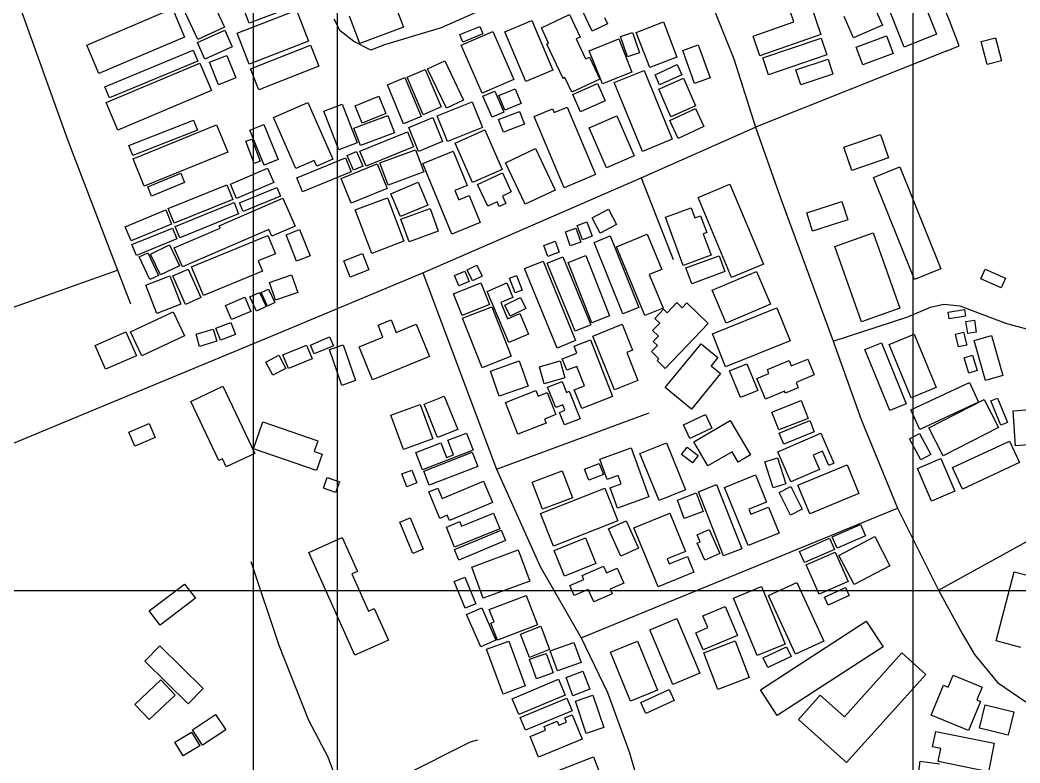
# Model space of a CAD drawing. Header units: metres. Extents: x 375284 to 378017, y 725251 to 730423.
# Drawn here: x 376089.7 to 376437.1, y 727340.1 to 727598.4 of the extents above; entities that cross this region are included whole.
import ezdxf

# ---------------------------------------------------------------- set-up
doc = ezdxf.new("R2010")
doc.units = ezdxf.units.M
for name, color, linetype in [('BUILDINGS', 7, 'Continuous'), ('GRID', 4, 'Continuous'), ('PLOT', 1, 'Continuous'), ('ROADS', 8, 'Continuous')]:
    doc.layers.add(name, color=color, linetype=linetype)

msp = doc.modelspace()

# ---------------------------------------------------------------- linework, layer by layer
at = {"layer": 'BUILDINGS'}
for p, q in [((376400.45, 727612.55), (376408.07, 727593.45)), ((376154.75, 727608.77), (376160.77, 727595.91)), ((376169.37, 727597.27), (376165.65, 727607.14)), ((376219.33, 727605.41), (376222.9, 727595.91)), ((376288.45, 727594.54), (376282.02, 727608.25)), ((376396.9, 727589), (376389.29, 727608.1)), ((376112.95, 727589.67), (376142.66, 727602.35)), ((376142.66, 727602.35), (376146.88, 727592.47)), ((376151.51, 727591.59), (376145.5, 727604.45)), ((376165.12, 727593.77), (376185.81, 727601.84)), ((376184.44, 727602.95), (376169.37, 727597.27)), ((376185.81, 727601.84), (376190, 727591.07)), ((376364.29, 727603.84), (376367.93, 727593.3)), ((376386, 727604.07), (376389.33, 727596.65)), ((376207.81, 727590.24), (376204.24, 727599.74)), ((376258.13, 727594.3), (376267.54, 727598.25)), ((376267.54, 727598.25), (376274.81, 727580.96)), ((376270.83, 727595.66), (376280.61, 727600.27)), ((376280.61, 727600.27), (376284.27, 727592.48)), ((376292.81, 727599.21), (376293.81, 727597.05)), ((376358.51, 727597.7), (376357.23, 727601.41)), ((376379.32, 727592.17), (376376.01, 727599.6)), ((376151.4, 727590.57), (376160.87, 727594.81)), ((376160.77, 727595.91), (376151.51, 727591.59)), ((376160.87, 727594.81), (376163.47, 727589.05)), ((376222.9, 727595.91), (376207.81, 727590.24)), ((376242.46, 727593.32), (376249.44, 727596.16)), ((376249.44, 727596.16), (376250.49, 727593.56)), ((376273.36, 727590.3), (376270.83, 727595.66)), ((376293.81, 727597.05), (376288.45, 727594.54)), ((376303.75, 727594.07), (376313.22, 727597.73)), ((376313.22, 727597.73), (376317.93, 727585.52)), ((376344.37, 727592.82), (376358.51, 727597.7)), ((376389.33, 727596.65), (376379.32, 727592.17)), ((376146.88, 727592.47), (376117.17, 727579.79)), ((376169.32, 727583), (376165.12, 727593.77)), ((376243.51, 727590.72), (376242.46, 727593.32)), ((376243.01, 727589.69), (376254.03, 727594.44)), ((376250.49, 727593.56), (376243.51, 727590.72)), ((376254.03, 727594.44), (376261.25, 727577.69)), ((376265.4, 727577.01), (376258.13, 727594.3)), ((376284.27, 727592.48), (376282.9, 727591.83)), ((376282.9, 727591.83), (376286.17, 727584.87)), ((376287.4, 727587.72), (376297.69, 727591.83)), ((376297.69, 727591.83), (376302.31, 727580.26)), ((376298.37, 727592.65), (376302.55, 727594.07)), ((376300.77, 727585.59), (376298.37, 727592.65)), ((376302.55, 727594.07), (376304.94, 727587.02)), ((376308.46, 727581.86), (376303.75, 727594.07)), ((376346.72, 727585.98), (376344.37, 727592.82)), ((376367.93, 727593.3), (376346.72, 727585.98)), ((376347.79, 727585.19), (376368.01, 727592.06)), ((376368.01, 727592.06), (376369.98, 727586.25)), ((376380.14, 727588.98), (376390.75, 727592.93)), ((376390.75, 727592.93), (376393.05, 727586.75)), ((376408.07, 727593.45), (376396.9, 727589)), ((376423.63, 727590.94), (376428.55, 727592.23)), ((376428.55, 727592.23), (376430.64, 727584.24)), ((376117.17, 727579.79), (376112.95, 727589.67)), ((376119.23, 727575.1), (376149.9, 727587.88)), ((376149.9, 727587.88), (376151.49, 727584.06)), ((376153.98, 727584.8), (376151.4, 727590.57)), ((376163.47, 727589.05), (376153.98, 727584.8)), ((376190, 727591.07), (376169.32, 727583)), ((376169.75, 727581.38), (376190.66, 727589.67)), ((376190.66, 727589.67), (376193.53, 727582.4)), ((376250.23, 727572.95), (376243.01, 727589.69)), ((376272.77, 727590.02), (376273.36, 727590.3)), ((376278.38, 727578.09), (376272.77, 727590.02)), ((376319.95, 727587.8), (376325.31, 727589.74)), ((376324.08, 727576.36), (376319.95, 727587.8)), ((376325.31, 727589.74), (376329.45, 727578.3)), ((376382.45, 727582.78), (376380.14, 727588.98)), ((376425.71, 727582.95), (376423.63, 727590.94)), ((376155.57, 727583.7), (376161.62, 727586.09)), ((376161.62, 727586.09), (376164.69, 727578.31)), ((376286.17, 727584.87), (376287.54, 727585.52)), ((376292.02, 727576.15), (376287.4, 727587.72)), ((376287.54, 727585.52), (376291.16, 727577.85)), ((376304.94, 727587.02), (376300.77, 727585.59)), ((376317.93, 727585.52), (376308.46, 727581.86)), ((376349.76, 727579.38), (376347.79, 727585.19)), ((376369.98, 727586.25), (376349.76, 727579.38)), ((376359.28, 727581.01), (376370.41, 727584.74)), ((376370.41, 727584.74), (376372.12, 727579.61)), ((376393.05, 727586.75), (376382.45, 727582.78)), ((376119.67, 727569.66), (376152.21, 727583.4)), ((376151.49, 727584.06), (376120.81, 727571.3)), ((376152.21, 727583.4), (376156.24, 727573.85)), ((376158.64, 727575.91), (376155.57, 727583.7)), ((376172.64, 727574.12), (376169.75, 727581.38)), ((376193.53, 727582.4), (376172.64, 727574.12)), ((376224.17, 727578.54), (376230.45, 727581.23)), ((376230.45, 727581.23), (376236.05, 727568.17)), ((376231.34, 727581.38), (376237.31, 727584.21)), ((376237.84, 727567.69), (376231.34, 727581.38)), ((376237.31, 727584.21), (376243.82, 727570.52)), ((376274.81, 727580.96), (376265.4, 727577.01)), ((376296.14, 727576.61), (376306.51, 727580.85)), ((376306.51, 727580.85), (376316.3, 727556.99)), ((376310.32, 727579.36), (376318, 727582.87)), ((376318, 727582.87), (376319.6, 727579.37)), ((376361, 727575.88), (376359.28, 727581.01)), ((376430.64, 727584.24), (376425.71, 727582.95)), ((376164.69, 727578.31), (376158.64, 727575.91)), ((376217.4, 727575.89), (376223.44, 727578.39)), ((376223.44, 727578.39), (376229.04, 727564.84)), ((376229.77, 727565.48), (376224.17, 727578.54)), ((376261.25, 727577.69), (376250.23, 727572.95)), ((376279.01, 727578.39), (376278.38, 727578.09)), ((376281.42, 727573.27), (376279.01, 727578.39)), ((376291.16, 727577.85), (376281.42, 727573.27)), ((376302.31, 727580.26), (376292.02, 727576.15)), ((376311.91, 727575.87), (376310.32, 727579.36)), ((376311.59, 727574.37), (376320.17, 727578.17)), ((376319.6, 727579.37), (376311.91, 727575.87)), ((376320.17, 727578.17), (376324.42, 727568.57)), ((376329.45, 727578.3), (376324.08, 727576.36)), ((376372.12, 727579.61), (376361, 727575.88)), ((376120.81, 727571.3), (376119.23, 727575.1)), ((376223, 727562.34), (376217.4, 727575.89)), ((376256.05, 727572.2), (376261.79, 727574.51)), ((376261.79, 727574.51), (376263.85, 727569.39)), ((376281.8, 727572.49), (376290.31, 727576.3)), ((376290.31, 727576.3), (376292.99, 727570.32)), ((376305.92, 727552.73), (376296.14, 727576.61)), ((376315.84, 727564.76), (376311.59, 727574.37)), ((376156.24, 727573.85), (376123.7, 727560.11)), ((376206.18, 727568.54), (376214.39, 727571.9)), ((376214.39, 727571.9), (376216.84, 727565.92)), ((376243.82, 727570.52), (376237.84, 727567.69)), ((376250.53, 727571.9), (376254.62, 727573.69)), ((376253.7, 727564.62), (376250.53, 727571.9)), ((376254.62, 727573.69), (376257.81, 727566.4)), ((376258.11, 727567.08), (376256.05, 727572.2)), ((376284.48, 727566.51), (376281.8, 727572.49)), ((376123.7, 727560.11), (376119.67, 727569.66)), ((376177.75, 727564.44), (376189.7, 727569.72)), ((376189.7, 727569.72), (376198.39, 727550.04)), ((376195.28, 727566.68), (376201.7, 727569.13)), ((376201.7, 727569.13), (376206.85, 727555.73)), ((376208.63, 727562.56), (376206.18, 727568.54)), ((376236.05, 727568.17), (376229.77, 727565.48)), ((376234.62, 727565.03), (376246.79, 727569.96)), ((376246.79, 727569.96), (376250.39, 727561.07)), ((376263.85, 727569.39), (376258.11, 727567.08)), ((376268.28, 727564.81), (376274.71, 727567.52)), ((376274.71, 727567.52), (376275.26, 727566.2)), ((376275.26, 727566.2), (376279.82, 727568.12)), ((376279.82, 727568.12), (376289.7, 727544.7)), ((376292.99, 727570.32), (376284.48, 727566.51)), ((376315.46, 727563.4), (376324.34, 727567.58)), ((376324.42, 727568.57), (376315.84, 727564.76)), ((376324.34, 727567.58), (376327.27, 727561.36)), ((376127.59, 727554.8), (376150.05, 727563.61)), ((376150.05, 727563.61), (376151.44, 727560.06)), ((376185.53, 727546.79), (376177.75, 727564.44)), ((376200.43, 727553.27), (376195.28, 727566.68)), ((376205.73, 727560.77), (376217.53, 727565.18)), ((376216.84, 727565.92), (376208.63, 727562.56)), ((376217.53, 727565.18), (376219.79, 727559.12)), ((376229.04, 727564.84), (376223, 727562.34)), ((376224.77, 727561), (376233.13, 727564.44)), ((376233.13, 727564.44), (376236.54, 727556.15)), ((376238.23, 727556.14), (376234.62, 727565.03)), ((376257.81, 727566.4), (376253.7, 727564.62)), ((376255.97, 727563.77), (376263.21, 727566.6)), ((376257.71, 727559.34), (376255.97, 727563.77)), ((376263.21, 727566.6), (376264.94, 727562.17)), ((376278.73, 727540.07), (376268.28, 727564.81)), ((376287.4, 727560.85), (376297.03, 727565.03)), ((376297.03, 727565.03), (376303.05, 727551.15)), ((376151.44, 727560.06), (376128.98, 727551.25)), ((376129, 727550.11), (376158.03, 727561.89)), ((376158.03, 727561.89), (376161.9, 727552.39)), ((376169.53, 727560.1), (376174.46, 727562.12)), ((376174.54, 727547.87), (376169.53, 727560.1)), ((376174.46, 727562.12), (376179.46, 727549.88)), ((376208, 727554.71), (376205.73, 727560.77)), ((376228.18, 727552.72), (376224.77, 727561)), ((376250.39, 727561.07), (376238.23, 727556.14)), ((376240.88, 727555.59), (376251.16, 727560.16)), ((376251.16, 727560.16), (376257.25, 727546.47)), ((376264.94, 727562.17), (376257.71, 727559.34)), ((376293.42, 727546.97), (376287.4, 727560.85)), ((376318.39, 727557.18), (376315.46, 727563.4)), ((376327.27, 727561.36), (376318.39, 727557.18)), ((376168.19, 727556.23), (376170.28, 727557.01)), ((376170.28, 727557.01), (376173.17, 727549.29)), ((376207.83, 727552.79), (376224.32, 727559.51)), ((376219.79, 727559.12), (376208, 727554.71)), ((376224.32, 727559.51), (376226.47, 727554.24)), ((376316.3, 727556.99), (376305.92, 727552.73)), ((376375.93, 727554.21), (376388.62, 727558.53)), ((376388.62, 727558.53), (376391.39, 727550.42)), ((376128.98, 727551.25), (376127.59, 727554.8)), ((376171.08, 727548.51), (376168.19, 727556.23)), ((376206.85, 727555.73), (376200.43, 727553.27)), ((376226.47, 727554.24), (376209.97, 727547.52)), ((376214.77, 727548.68), (376227.16, 727553.31)), ((376227.16, 727553.31), (376230.05, 727545.58)), ((376236.54, 727556.15), (376228.18, 727552.72)), ((376246.97, 727541.89), (376240.88, 727555.59)), ((376258.36, 727548.76), (376268.81, 727553.68)), ((376268.81, 727553.68), (376275.61, 727539.27)), ((376378.7, 727546.1), (376375.93, 727554.21)), ((376132.86, 727540.61), (376129, 727550.11)), ((376161.9, 727552.39), (376132.86, 727540.61)), ((376179.46, 727549.88), (376174.54, 727547.87)), ((376191.88, 727549.6), (376185.53, 727546.79)), ((376185.88, 727543.53), (376202.75, 727550.48)), ((376192.79, 727547.56), (376191.88, 727549.6)), ((376198.39, 727550.04), (376192.79, 727547.56)), ((376202.75, 727550.48), (376204.73, 727545.66)), ((376203.42, 727551.3), (376206.63, 727552.64)), ((376205.57, 727546.17), (376203.42, 727551.3)), ((376206.63, 727552.64), (376208.77, 727547.52)), ((376209.97, 727547.52), (376207.83, 727552.79)), ((376229.7, 727548.54), (376240.2, 727552.83)), ((376240.2, 727552.83), (376245.11, 727540.82)), ((376303.05, 727551.15), (376293.42, 727546.97)), ((376391.39, 727550.42), (376378.7, 727546.1)), ((376162.82, 727541.3), (376175.73, 727546.89)), ((376173.17, 727549.29), (376171.08, 727548.51)), ((376175.73, 727546.89), (376177.89, 727541.89)), ((376201.34, 727543.31), (376213.79, 727548.38)), ((376208.77, 727547.52), (376205.57, 727546.17)), ((376213.79, 727548.38), (376217.28, 727539.84)), ((376217.66, 727540.95), (376214.77, 727548.68)), ((376239.75, 727523.95), (376229.7, 727548.54)), ((376257.25, 727546.47), (376246.97, 727541.89)), ((376265.16, 727534.34), (376258.36, 727548.76)), ((376386.23, 727543.61), (376395.41, 727547.3)), ((376395.41, 727547.3), (376409.59, 727511.91)), ((376134.11, 727540.4), (376145.61, 727545.14)), ((376145.61, 727545.14), (376146.93, 727541.93)), ((376187.87, 727538.71), (376185.88, 727543.53)), ((376204.73, 727545.66), (376187.87, 727538.71)), ((376204.81, 727534.77), (376201.34, 727543.31)), ((376230.05, 727545.58), (376217.66, 727540.95)), ((376248.66, 727541.22), (376257.32, 727545.26)), ((376257.32, 727545.26), (376260.39, 727538.63)), ((376289.7, 727544.7), (376278.73, 727540.07)), ((376400.41, 727508.23), (376386.23, 727543.61)), ((376135.43, 727537.19), (376134.11, 727540.4)), ((376146.93, 727541.93), (376135.43, 727537.19)), ((376141.17, 727532.86), (376161.62, 727541.14)), ((376161.62, 727541.14), (376163.71, 727536)), ((376164.98, 727536.3), (376162.82, 727541.3)), ((376177.89, 727541.89), (376164.98, 727536.3)), ((376166.03, 727534.88), (376178.94, 727540.18)), ((376178.94, 727540.18), (376180.19, 727537.13)), ((376217.28, 727539.84), (376204.81, 727534.77)), ((376218.58, 727538.01), (376228.05, 727542.04)), ((376228.05, 727542.04), (376231.44, 727534.07)), ((376245.11, 727540.82), (376240.83, 727539.07)), ((376252.2, 727533.63), (376248.66, 727541.22)), ((376275.61, 727539.27), (376265.16, 727534.34)), ((376325.25, 727536.74), (376336.29, 727541.37)), ((376336.29, 727541.37), (376347.97, 727513.5)), ((376163.71, 727536), (376143.25, 727527.71)), ((376158.88, 727526.86), (376181.02, 727536.49)), ((376180.19, 727537.13), (376167.27, 727531.83)), ((376181.02, 727536.49), (376185.27, 727526.74)), ((376206.18, 727532.34), (376217.38, 727536.59)), ((376217.38, 727536.59), (376223.11, 727521.5)), ((376221.96, 727530.04), (376218.58, 727538.01)), ((376240.83, 727539.07), (376242.15, 727535.86)), ((376242.15, 727535.86), (376245.79, 727537.33)), ((376245.79, 727537.33), (376249.6, 727527.98)), ((376260.39, 727538.63), (376257.31, 727537.2)), ((376257.31, 727537.2), (376258.49, 727534.65)), ((376336.92, 727508.88), (376325.25, 727536.74)), ((376126.32, 727526.51), (376140.34, 727532.34)), ((376140.34, 727532.34), (376142.38, 727527.43)), ((376143.25, 727527.71), (376141.17, 727532.86)), ((376143.63, 727526.59), (376164.09, 727534.95)), ((376164.09, 727534.95), (376165.68, 727531.05)), ((376167.27, 727531.83), (376166.03, 727534.88)), ((376211.91, 727517.26), (376206.18, 727532.34)), ((376231.44, 727534.07), (376221.96, 727530.04)), ((376222.01, 727529.13), (376232.16, 727532.86)), ((376232.16, 727532.86), (376235.03, 727525.03)), ((376255.5, 727535.16), (376252.2, 727533.63)), ((376256.23, 727533.59), (376255.5, 727535.16)), ((376258.49, 727534.65), (376256.23, 727533.59)), ((376288.44, 727529.58), (376294.19, 727532.59)), ((376294.19, 727532.59), (376296.96, 727527.33)), ((376313.92, 727529.85), (376322.83, 727533.14)), ((376322.83, 727533.14), (376324.14, 727529.57)), ((376363.02, 727531.36), (376375.25, 727535.33)), ((376375.25, 727535.33), (376377.31, 727528.96)), ((376165.68, 727531.05), (376145.23, 727522.68)), ((376224.89, 727521.3), (376222.01, 727529.13)), ((376291.22, 727524.31), (376288.44, 727529.58)), ((376320.14, 727513.07), (376313.92, 727529.85)), ((376324.14, 727529.57), (376326.15, 727530.31)), ((376326.15, 727530.31), (376328.3, 727524.51)), ((376365.06, 727525.01), (376363.02, 727531.36)), ((376377.31, 727528.96), (376365.06, 727525.01)), ((376128.34, 727521.6), (376126.32, 727526.51)), ((376142.38, 727527.43), (376128.34, 727521.6)), ((376128.62, 727520.31), (376142.66, 727526.06)), ((376142.66, 727526.06), (376144.22, 727522.26)), ((376143.29, 727519.15), (376159.22, 727526.07)), ((376145.23, 727522.68), (376143.63, 727526.59)), ((376176.17, 727525.58), (376146.18, 727512.53)), ((376159.22, 727526.07), (376158.88, 727526.86)), ((376177.19, 727523.23), (376176.17, 727525.58)), ((376185.27, 727526.74), (376177.19, 727523.23)), ((376182.14, 727523.68), (376186.85, 727525.55)), ((376186.85, 727525.55), (376190.47, 727516.44)), ((376249.6, 727527.98), (376239.75, 727523.95)), ((376279.18, 727524.76), (376282.84, 727526.03)), ((376282.84, 727526.03), (376284.54, 727521.14)), ((376283.29, 727526.93), (376286.68, 727528.19)), ((376285.13, 727522.01), (376283.29, 727526.93)), ((376286.68, 727528.19), (376288.52, 727523.27)), ((376296.96, 727527.33), (376291.22, 727524.31)), ((376144.22, 727522.26), (376130.18, 727516.52)), ((376149.34, 727512.56), (376175.8, 727523.45)), ((376175.8, 727523.45), (376178.44, 727517.07)), ((376185.76, 727514.57), (376182.14, 727523.68)), ((376235.03, 727525.03), (376224.89, 727521.3)), ((376280.88, 727519.88), (376279.18, 727524.76)), ((376288.52, 727523.27), (376285.13, 727522.01)), ((376289.19, 727521.07), (376294.79, 727523.31)), ((376294.79, 727523.31), (376304.73, 727498.46)), ((376296.88, 727519.56), (376307.57, 727523.99)), ((376307.57, 727523.99), (376312.67, 727511.69)), ((376328.3, 727524.51), (376327.05, 727524.05)), ((376327.05, 727524.05), (376329.79, 727516.64)), ((376372.78, 727519.62), (376386.15, 727524.36)), ((376386.15, 727524.36), (376395.41, 727498.23)), ((376130.18, 727516.52), (376128.62, 727520.31)), ((376135.08, 727517), (376141.69, 727520.17)), ((376141.69, 727520.17), (376145.15, 727512.96)), ((376146.18, 727512.53), (376143.29, 727519.15)), ((376223.11, 727521.5), (376211.91, 727517.26)), ((376271.65, 727519.95), (376275.59, 727521.48)), ((376273.1, 727516.19), (376271.65, 727519.95)), ((376275.59, 727521.48), (376277.04, 727517.73)), ((376284.54, 727521.14), (376280.88, 727519.88)), ((376299.13, 727496.21), (376289.19, 727521.07)), ((376306.79, 727495.62), (376296.88, 727519.56)), ((376382.03, 727493.49), (376372.78, 727519.62)), ((376131.16, 727516.02), (376134.11, 727517.41)), ((376134.84, 727508.17), (376131.16, 727516.02)), ((376134.11, 727517.41), (376137.79, 727509.55)), ((376138.54, 727509.79), (376135.08, 727517)), ((376178.44, 727517.07), (376172.5, 727514.62)), ((376190.47, 727516.44), (376185.76, 727514.57)), ((376202.23, 727514.65), (376208.72, 727517.19)), ((376208.72, 727517.19), (376210.93, 727511.54)), ((376272.84, 727513.83), (376278.29, 727516.07)), ((376277.04, 727517.73), (376273.1, 727516.19)), ((376278.29, 727516.07), (376288, 727492.45)), ((376280.15, 727514.1), (376286.34, 727516.52)), ((376286.34, 727516.52), (376294.52, 727495.54)), ((376329.79, 727516.64), (376320.14, 727513.07)), ((376321.06, 727512.18), (376332.56, 727516.44)), ((376332.56, 727516.44), (376334.59, 727510.96)), ((376145.15, 727512.96), (376138.54, 727509.79)), ((376142.8, 727509.42), (376148.11, 727511.81)), ((376148.11, 727511.81), (376152.57, 727501.93)), ((376153.42, 727502.62), (376149.34, 727512.56)), ((376172.5, 727514.62), (376173.96, 727511.07)), ((376204.43, 727509), (376202.23, 727514.65)), ((376210.93, 727511.54), (376204.43, 727509)), ((376245.1, 727511.5), (376248.47, 727513.13)), ((376246.92, 727507.74), (376245.1, 727511.5)), ((376248.47, 727513.13), (376250.29, 727509.38)), ((376265, 727511.96), (376271.42, 727514.57)), ((376276.27, 727484.3), (376265, 727511.96)), ((376271.42, 727514.57), (376282.68, 727486.91)), ((376282.54, 727490.21), (376272.84, 727513.83)), ((376288.32, 727493.13), (376280.15, 727514.1)), ((376312.67, 727511.69), (376308.28, 727509.87)), ((376323.09, 727506.7), (376321.06, 727512.18)), ((376347.97, 727513.5), (376336.92, 727508.88)), ((376409.59, 727511.91), (376400.41, 727508.23)), ((376423.55, 727508.4), (376425.04, 727511.73)), ((376425.04, 727511.73), (376432.06, 727508.61)), ((376133.48, 727506.21), (376141.77, 727509.42)), ((376137.79, 727509.55), (376134.84, 727508.17)), ((376141.77, 727509.42), (376145.58, 727499.59)), ((376147.27, 727499.54), (376142.8, 727509.42)), ((376173.96, 727511.07), (376153.42, 727502.62)), ((376176.4, 727507.1), (376184.09, 727509.79)), ((376184.09, 727509.79), (376186.23, 727503.67)), ((376240.61, 727509.59), (376244.25, 727511.12)), ((376242.15, 727505.95), (376240.61, 727509.59)), ((376244.25, 727511.12), (376245.79, 727507.47)), ((376250.29, 727509.38), (376246.92, 727507.74)), ((376259.78, 727508.67), (376262.17, 727509.6)), ((376261.78, 727503.53), (376259.78, 727508.67)), ((376262.17, 727509.6), (376264.18, 727504.47)), ((376308.28, 727509.87), (376313.09, 727498.23)), ((376334.59, 727510.96), (376323.09, 727506.7)), ((376330.17, 727504.42), (376345.62, 727510.99)), ((376345.62, 727510.99), (376350.48, 727499.56)), ((376430.58, 727505.28), (376423.55, 727508.4)), ((376432.06, 727508.61), (376430.58, 727505.28)), ((376137.29, 727496.38), (376133.48, 727506.21)), ((376173.48, 727503.65), (376176.04, 727504.86)), ((376176.04, 727504.86), (376178.27, 727500.17)), ((376178.54, 727500.98), (376176.4, 727507.1)), ((376240.3, 727503.15), (376249.77, 727506.96)), ((376245.79, 727507.47), (376242.15, 727505.95)), ((376249.77, 727506.96), (376252.77, 727499.51)), ((376252.01, 727504.06), (376258.81, 727506.96)), ((376258.81, 727506.96), (376260.94, 727501.97)), ((376264.18, 727504.47), (376261.78, 727503.53)), ((376335.03, 727493), (376330.17, 727504.42)), ((376152.57, 727501.93), (376147.27, 727499.54)), ((376161.09, 727499.19), (376167.82, 727502.03)), ((376167.82, 727502.03), (376169.91, 727497.07)), ((376169.53, 727502.11), (376172.93, 727503.71)), ((376171.86, 727497.19), (376169.53, 727502.11)), ((376172.93, 727503.71), (376175.25, 727498.79)), ((376175.72, 727498.96), (376173.48, 727503.65)), ((376186.23, 727503.67), (376178.54, 727500.98)), ((376243.28, 727495.71), (376240.3, 727503.15)), ((376259.59, 727486.29), (376252.01, 727504.06)), ((376260.94, 727501.97), (376256.73, 727500.18)), ((376258.1, 727499.23), (376263.55, 727501.92)), ((376263.55, 727501.92), (376265.42, 727498.13)), ((376145.58, 727499.59), (376137.29, 727496.38)), ((376163.2, 727494.23), (376161.09, 727499.19)), ((376175.25, 727498.79), (376171.86, 727497.19)), ((376178.27, 727500.17), (376175.72, 727498.96)), ((376252.77, 727499.51), (376243.28, 727495.71)), ((376243.5, 727494.71), (376253.66, 727498.67)), ((376253.66, 727498.67), (376260.37, 727481.47)), ((376256.73, 727500.18), (376259.13, 727494.53)), ((376259.97, 727495.44), (376258.1, 727499.23)), ((376265.42, 727498.13), (376259.97, 727495.44)), ((376304.73, 727498.46), (376299.13, 727496.21)), ((376313.09, 727498.23), (376306.79, 727495.62)), ((376310.28, 727494.67), (376313.3, 727497.82)), ((376313.3, 727497.82), (376314.55, 727496.62)), ((376314.55, 727496.62), (376317.93, 727500.15)), ((376317.93, 727500.15), (376319.78, 727498.37)), ((376319.78, 727498.37), (376321.36, 727500.01)), ((376321.36, 727500.01), (376328.81, 727492.88)), ((376330.24, 727489.27), (376352.64, 727498.3)), ((376350.48, 727499.56), (376335.03, 727493)), ((376352.64, 727498.3), (376357.24, 727486.9)), ((376395.41, 727498.23), (376382.03, 727493.49)), ((376412.13, 727496.81), (376417.81, 727497.77)), ((376417.81, 727497.77), (376418.21, 727495.42)), ((376128.1, 727489.94), (376142.96, 727496.95)), ((376142.96, 727496.95), (376146.91, 727488.6)), ((376169.91, 727497.07), (376163.2, 727494.23)), ((376214.12, 727492.28), (376218.65, 727494.13)), ((376218.65, 727494.13), (376220.42, 727489.79)), ((376250.22, 727477.5), (376243.5, 727494.71)), ((376259.13, 727494.53), (376263.34, 727496.33)), ((376263.34, 727496.33), (376266.39, 727489.19)), ((376294.52, 727495.54), (376288.32, 727493.13)), ((376311.98, 727493.05), (376310.28, 727494.67)), ((376412.53, 727494.46), (376412.13, 727496.81)), ((376418.21, 727495.42), (376412.53, 727494.46)), ((376418.33, 727493.59), (376421.25, 727494.06)), ((376421.25, 727494.06), (376421.92, 727489.88)), ((376150.87, 727489.12), (376156.84, 727490.91)), ((376156.84, 727490.91), (376158.11, 727486.68)), ((376157.81, 727491.28), (376162.96, 727493.22)), ((376159.39, 727487.09), (376157.81, 727491.28)), ((376162.96, 727493.22), (376164.54, 727489.03)), ((376215.8, 727488.16), (376214.12, 727492.28)), ((376220.42, 727489.79), (376227.35, 727492.63)), ((376227.35, 727492.63), (376231.96, 727481.35)), ((376288, 727492.45), (376282.54, 727490.21)), ((376288.67, 727488.52), (376298.9, 727492.63)), ((376298.9, 727492.63), (376302.51, 727483.61)), ((376309.49, 727490.47), (376311.98, 727493.05)), ((376328.81, 727492.88), (376313.88, 727477.29)), ((376419, 727489.41), (376418.33, 727493.59)), ((376115.79, 727485.23), (376126.54, 727489.94)), ((376126.54, 727489.94), (376130.15, 727481.69)), ((376132.05, 727481.58), (376128.1, 727489.94)), ((376146.91, 727488.6), (376132.05, 727481.58)), ((376152.14, 727484.9), (376150.87, 727489.12)), ((376164.54, 727489.03), (376159.39, 727487.09)), ((376190.66, 727485.39), (376197.3, 727488.23)), ((376197.3, 727488.23), (376198.61, 727485.14)), ((376207.49, 727484.77), (376215.8, 727488.16)), ((376266.39, 727489.19), (376259.59, 727486.29)), ((376282.2, 727484.95), (376287.92, 727487.17)), ((376287.92, 727487.17), (376295.59, 727467.46)), ((376296.19, 727469.78), (376288.67, 727488.52)), ((376311.51, 727488.53), (376309.49, 727490.47)), ((376309.71, 727486.65), (376311.51, 727488.53)), ((376334.84, 727477.87), (376330.24, 727489.27)), ((376391.6, 727485.61), (376400.32, 727489.21)), ((376400.32, 727489.21), (376408.01, 727470.62)), ((376414.75, 727489.19), (376417.53, 727489.84)), ((376415.79, 727484.72), (376414.75, 727489.19)), ((376417.53, 727489.84), (376418.58, 727485.37)), ((376421.92, 727489.88), (376419, 727489.41)), ((376421.16, 727486.95), (376427.24, 727488.68)), ((376427.24, 727488.68), (376431.19, 727474.8)), ((376119.39, 727477), (376115.79, 727485.23)), ((376158.11, 727486.68), (376152.14, 727484.9)), ((376181.03, 727481.95), (376189.24, 727485.31)), ((376189.24, 727485.31), (376191.17, 727480.58)), ((376191.97, 727482.31), (376190.66, 727485.39)), ((376198.61, 727485.14), (376191.97, 727482.31)), ((376197.23, 727483.82), (376202, 727485.46)), ((376201.5, 727471.37), (376197.23, 727483.82)), ((376202, 727485.46), (376206.28, 727473.01)), ((376212.18, 727473.28), (376207.49, 727484.77)), ((376282.68, 727486.91), (376276.27, 727484.3)), ((376283.14, 727482.52), (376282.2, 727484.95)), ((376302.51, 727483.61), (376300.48, 727482.79)), ((376309.07, 727483.09), (376311.15, 727485.27)), ((376311.15, 727485.27), (376309.71, 727486.65)), ((376313.82, 727470.6), (376326.29, 727485.84)), ((376326.29, 727485.84), (376332.17, 727481.02)), ((376357.24, 727486.9), (376334.84, 727477.87)), ((376383.24, 727483.89), (376388.99, 727486.21)), ((376391.83, 727462.62), (376383.24, 727483.89)), ((376388.99, 727486.21), (376397.57, 727464.94)), ((376399.3, 727467.03), (376391.6, 727485.61)), ((376418.58, 727485.37), (376415.79, 727484.72)), ((376425.12, 727473.07), (376421.16, 727486.95)), ((376130.15, 727481.69), (376119.39, 727477)), ((376175.13, 727479.49), (376179.61, 727481.87)), ((376179.61, 727481.87), (376182.07, 727477.27)), ((376182.97, 727477.22), (376181.03, 727481.95)), ((376191.17, 727480.58), (376182.97, 727477.22)), ((376231.96, 727481.35), (376212.18, 727473.28)), ((376260.37, 727481.47), (376250.22, 727477.5)), ((376278.11, 727480.56), (376283.14, 727482.52)), ((376279.66, 727476.61), (376278.11, 727480.56)), ((376300.48, 727482.79), (376304.38, 727473.07)), ((376311.64, 727480.63), (376309.07, 727483.09)), ((376311.05, 727480.01), (376311.64, 727480.63)), ((376332.17, 727481.02), (376329.8, 727478.13)), ((376357.66, 727478.11), (376363.41, 727480.46)), ((376363.41, 727480.46), (376365.64, 727474.99)), ((376417.73, 727480.99), (376420.6, 727481.86)), ((376419.37, 727475.61), (376417.73, 727480.99)), ((376420.6, 727481.86), (376422.25, 727476.48)), ((376177.59, 727474.88), (376175.13, 727479.49)), ((376182.07, 727477.27), (376177.59, 727474.88)), ((376253.13, 727476.35), (376263.14, 727479.87)), ((376263.14, 727479.87), (376266.2, 727471.14)), ((376270.15, 727477.85), (376277.4, 727479.87)), ((376271.8, 727471.95), (376270.15, 727477.85)), ((376277.4, 727479.87), (376279.04, 727473.96)), ((376283.2, 727477.98), (376279.66, 727476.61)), ((376285.82, 727471.24), (376283.2, 727477.98)), ((376313.88, 727477.29), (376311.05, 727480.01)), ((376329.8, 727478.13), (376333.05, 727475.46)), ((376336.21, 727476.43), (376342.19, 727478.89)), ((376342.19, 727478.89), (376346.01, 727469.63)), ((376349.34, 727476.86), (376356.89, 727479.97)), ((376349.89, 727475.51), (376349.34, 727476.86)), ((376356.89, 727479.97), (376357.66, 727478.11)), ((376256.19, 727467.62), (376253.13, 727476.35)), ((376279.04, 727473.96), (376271.8, 727471.95)), ((376333.05, 727475.46), (376322.95, 727463.13)), ((376340.04, 727467.16), (376336.21, 727476.43)), ((376345.73, 727473.81), (376349.89, 727475.51)), ((376348.68, 727466.61), (376345.73, 727473.81)), ((376365.64, 727474.99), (376359.3, 727472.38)), ((376422.25, 727476.48), (376419.37, 727475.61)), ((376431.19, 727474.8), (376425.12, 727473.07)), ((376149.07, 727465.77), (376160.2, 727471.05)), ((376160.2, 727471.05), (376171.27, 727447.73)), ((376206.28, 727473.01), (376201.5, 727471.37)), ((376266.2, 727471.14), (376256.19, 727467.62)), ((376272.99, 727470.76), (376278.1, 727472.77)), ((376275.81, 727463.62), (376272.99, 727470.76)), ((376278.1, 727472.77), (376279.62, 727468.94)), ((376282.28, 727469.86), (376285.82, 727471.24)), ((376284.84, 727463.28), (376282.28, 727469.86)), ((376304.38, 727473.07), (376296.19, 727469.78)), ((376322.95, 727463.13), (376313.82, 727470.6)), ((376360.07, 727470.51), (376355.51, 727468.64)), ((376359.3, 727472.38), (376360.07, 727470.51)), ((376399.14, 727462.91), (376419.52, 727472.39)), ((376408.01, 727470.62), (376399.3, 727467.03)), ((376419.52, 727472.39), (376422.73, 727465.49)), ((376230.07, 727464.79), (376237.09, 727467.62)), ((376237.09, 727467.62), (376241.77, 727456.06)), ((376258.36, 727465.46), (376268.93, 727469.58)), ((376268.93, 727469.58), (376269.7, 727467.63)), ((376269.7, 727467.63), (376272.91, 727468.89)), ((376272.91, 727468.89), (376275.91, 727461.22)), ((376279.62, 727468.94), (376280.55, 727469.31)), ((376280.55, 727469.31), (376284.32, 727459.77)), ((376295.59, 727467.46), (376284.84, 727463.28)), ((376346.01, 727469.63), (376340.04, 727467.16)), ((376355.25, 727469.3), (376348.68, 727466.61)), ((376355.51, 727468.64), (376355.25, 727469.3)), ((376405.41, 727456.57), (376424.68, 727466.42)), ((376424.68, 727466.42), (376429.65, 727456.7)), ((376426.96, 727466.02), (376429.23, 727466.95)), ((376429.23, 727466.95), (376432.74, 727458.44)), ((376158.79, 727445.27), (376149.07, 727465.77)), ((376218.58, 727460.98), (376228.73, 727464.71)), ((376228.73, 727464.71), (376233.11, 727452.8)), ((376234.74, 727453.21), (376230.07, 727464.79)), ((376262.67, 727454.42), (376258.36, 727465.46)), ((376278.27, 727464.6), (376275.81, 727463.62)), ((376279, 727462.71), (376278.27, 727464.6)), ((376350.92, 727462.02), (376361.07, 727466.05)), ((376361.07, 727466.05), (376363.52, 727459.9)), ((376397.57, 727464.94), (376391.83, 727462.62)), ((376402.36, 727456.01), (376399.14, 727462.91)), ((376422.73, 727465.49), (376402.36, 727456.01)), ((376430.46, 727457.5), (376426.96, 727466.02)), ((376434.67, 727462.54), (376450.73, 727463.74)), ((376222.95, 727449.07), (376218.58, 727460.98)), ((376275.91, 727461.22), (376271.9, 727459.65)), ((376271.9, 727459.65), (376272.45, 727458.24)), ((376277.12, 727461.97), (376279, 727462.71)), ((376278.85, 727457.6), (376277.12, 727461.97)), ((376284.32, 727459.77), (376278.85, 727457.6)), ((376320.24, 727457.69), (376327.85, 727461.2)), ((376327.85, 727461.2), (376330.04, 727456.46)), ((376353.36, 727455.87), (376350.92, 727462.02)), ((376363.52, 727459.9), (376353.36, 727455.87)), ((376435.57, 727450.38), (376434.67, 727462.54)), ((376127.51, 727455.12), (376134.6, 727458.14)), ((376134.6, 727458.14), (376136.7, 727453.2)), ((376170.81, 727449.29), (376174.04, 727458.7)), ((376174.04, 727458.7), (376193.18, 727452.12)), ((376241.77, 727456.06), (376234.74, 727453.21)), ((376272.45, 727458.24), (376262.67, 727454.42)), ((376322.43, 727452.95), (376320.24, 727457.69)), ((376330.04, 727456.46), (376322.43, 727452.95)), ((376323.75, 727451.72), (376336.44, 727459.18)), ((376336.44, 727459.18), (376343.47, 727447.24)), ((376353.45, 727454.78), (376364.06, 727459.12)), ((376364.06, 727459.12), (376365.64, 727455.22)), ((376410.39, 727446.84), (376405.41, 727456.57)), ((376429.65, 727456.7), (376410.39, 727446.84)), ((376432.74, 727458.44), (376430.46, 727457.5)), ((376129.61, 727450.18), (376127.51, 727455.12)), ((376136.7, 727453.2), (376129.61, 727450.18)), ((376233.11, 727452.8), (376222.95, 727449.07)), ((376238.36, 727452.3), (376244.8, 727454.79)), ((376240.34, 727447.19), (376238.36, 727452.3)), ((376244.8, 727454.79), (376247.11, 727448.81)), ((376353.01, 727448.21), (376367.94, 727454.7)), ((376355.05, 727450.89), (376353.45, 727454.78)), ((376365.64, 727455.22), (376355.05, 727450.89)), ((376367.94, 727454.7), (376372.46, 727444.33)), ((376398.77, 727452.76), (376402.2, 727454.6)), ((376402.65, 727445.53), (376398.77, 727452.76)), ((376402.2, 727454.6), (376406.07, 727447.36)), ((376192.73, 727441.76), (376170.81, 727449.29)), ((376193.18, 727452.12), (376191.9, 727448.38)), ((376227.25, 727448), (376235.91, 727451.36)), ((376235.91, 727451.36), (376237.89, 727446.24)), ((376291.13, 727445.67), (376302.02, 727449.63)), ((376302.02, 727449.63), (376308.2, 727432.62)), ((376305.09, 727447.69), (376314.27, 727451.42)), ((376314.27, 727451.42), (376320.94, 727435.03)), ((376319.47, 727447.36), (376321.44, 727449.93)), ((376321.44, 727449.93), (376325.28, 727446.98)), ((376328.66, 727443.36), (376323.75, 727451.72)), ((376413.62, 727442.76), (376433.4, 727452.02)), ((376433.4, 727452.02), (376436.91, 727444.53)), ((376451.63, 727451.56), (376435.57, 727450.38)), ((376160.06, 727445.87), (376158.79, 727445.27)), ((376161.39, 727443.05), (376160.06, 727445.87)), ((376171.27, 727447.73), (376161.39, 727443.05)), ((376191.9, 727448.38), (376194.68, 727447.43)), ((376194.68, 727447.43), (376192.73, 727441.76)), ((376229.57, 727442.02), (376227.25, 727448)), ((376247.11, 727448.81), (376229.57, 727442.02)), ((376230, 727441.54), (376246.83, 727448.1)), ((376237.89, 727446.24), (376240.34, 727447.19)), ((376246.83, 727448.1), (376248.75, 727443.18)), ((376293.7, 727438.59), (376291.13, 727445.67)), ((376311.75, 727431.3), (376305.09, 727447.69)), ((376323.31, 727444.42), (376319.47, 727447.36)), ((376325.28, 727446.98), (376323.31, 727444.42)), ((376337.07, 727448.3), (376328.66, 727443.36)), ((376339.17, 727444.72), (376337.07, 727448.3)), ((376343.47, 727447.24), (376339.17, 727444.72)), ((376348.46, 727444.77), (376352.86, 727446.2)), ((376352.86, 727446.2), (376355.78, 727437.12)), ((376357.53, 727437.83), (376353.01, 727448.21)), ((376368.49, 727448.55), (376365.29, 727447.16)), ((376365.29, 727447.16), (376367.47, 727442.15)), ((376370.66, 727443.54), (376368.49, 727448.55)), ((376401.46, 727442.47), (376409.59, 727445.94)), ((376406.07, 727447.36), (376402.65, 727445.53)), ((376409.59, 727445.94), (376414.45, 727434.6)), ((376222.42, 727440.6), (376225.89, 727441.94)), ((376225.89, 727441.94), (376227.63, 727437.44)), ((376248.75, 727443.18), (376231.92, 727436.62)), ((376285.83, 727442.24), (376290.89, 727444.18)), ((376287.31, 727438.39), (376285.83, 727442.24)), ((376290.89, 727444.18), (376292.37, 727440.33)), ((376351.38, 727435.7), (376348.46, 727444.77)), ((376367.47, 727442.15), (376357.53, 727437.83)), ((376359.96, 727436.72), (376377.06, 727443.74)), ((376372.46, 727444.33), (376370.66, 727443.54)), ((376377.06, 727443.74), (376381.16, 727433.77)), ((376406.31, 727431.12), (376401.46, 727442.47)), ((376417.13, 727435.27), (376413.62, 727442.76)), ((376436.91, 727444.53), (376417.13, 727435.27)), ((376195.11, 727435.65), (376196.4, 727439.33)), ((376196.4, 727439.33), (376200.66, 727437.84)), ((376224.16, 727436.09), (376222.42, 727440.6)), ((376231.92, 727436.62), (376230, 727441.54)), ((376267.69, 727437.68), (376278.07, 727441.65)), ((376278.07, 727441.65), (376281.64, 727432.26)), ((376292.37, 727440.33), (376287.31, 727438.39)), ((376297.52, 727439.98), (376293.7, 727438.59)), ((376298.56, 727437.1), (376297.52, 727439.98)), ((376334.5, 727435.9), (376345.25, 727440.23)), ((376345.25, 727440.23), (376349.06, 727430.76)), ((376199.37, 727434.16), (376195.11, 727435.65)), ((376200.66, 727437.84), (376199.37, 727434.16)), ((376227.63, 727437.44), (376224.16, 727436.09)), ((376231.72, 727434.33), (376234.9, 727435.65)), ((376234.9, 727435.65), (376236.4, 727432.07)), ((376236.4, 727432.07), (376250.75, 727438.05)), ((376250.75, 727438.05), (376253.85, 727430.63)), ((376271.27, 727428.3), (376267.69, 727437.68)), ((376270.53, 727426.79), (376292.85, 727435.68)), ((376292.85, 727435.68), (376297.38, 727424.28)), ((376294.74, 727435.71), (376298.56, 727437.1)), ((376297.3, 727428.66), (376294.74, 727435.71)), ((376320.94, 727435.03), (376311.75, 727431.3)), ((376325.39, 727434.4), (376331.66, 727436.86)), ((376331.66, 727436.86), (376340.44, 727414.53)), ((376342.66, 727415.64), (376334.5, 727435.9)), ((376355.78, 727437.12), (376351.38, 727435.7)), ((376353.45, 727434.18), (376357.49, 727436.19)), ((376357.49, 727436.19), (376361.44, 727428.32)), ((376364.05, 727426.75), (376359.96, 727436.72)), ((376235.56, 727425.11), (376231.72, 727434.33)), ((376281.64, 727432.26), (376271.27, 727428.3)), ((376308.2, 727432.62), (376297.3, 727428.66)), ((376318.08, 727431.5), (376324.64, 727433.95)), ((376320.49, 727425.04), (376318.08, 727431.5)), ((376324.64, 727433.95), (376327.06, 727427.51)), ((376334.16, 727412.07), (376325.39, 727434.4)), ((376357.39, 727426.3), (376353.45, 727434.18)), ((376381.16, 727433.77), (376364.05, 727426.75)), ((376414.45, 727434.6), (376406.31, 727431.12)), ((376253.85, 727430.63), (376238.92, 727424.4)), ((376349.06, 727430.76), (376342.96, 727428.29)), ((376342.96, 727428.29), (376343.65, 727426.6)), ((376343.65, 727426.6), (376349.75, 727429.05)), ((376349.75, 727429.05), (376353.41, 727419.97)), ((376361.44, 727428.32), (376357.39, 727426.3)), ((376221.63, 727423.8), (376225.21, 727425.3)), ((376225.21, 727425.3), (376229.76, 727414.4)), ((376238.17, 727426.2), (376235.56, 727425.11)), ((376238.92, 727424.4), (376238.17, 727426.2)), ((376243.14, 727422.44), (376254.21, 727426.96)), ((376254.21, 727426.96), (376256.44, 727421.5)), ((376275.06, 727415.41), (376270.53, 727426.79)), ((376303, 727421.86), (376315.46, 727426.94)), ((376315.46, 727426.94), (376320.88, 727413.64)), ((376327.06, 727427.51), (376320.49, 727425.04)), ((376226.17, 727412.91), (376221.63, 727423.8)), ((376237.84, 727422.09), (376242.5, 727423.99)), ((376240.69, 727415.08), (376237.84, 727422.09)), ((376256.44, 727421.5), (376240.69, 727415.08)), ((376242.5, 727423.99), (376243.14, 727422.44)), ((376297.38, 727424.28), (376275.06, 727415.41)), ((376294.19, 727421.49), (376300.31, 727424.25)), ((376298.5, 727411.96), (376294.19, 727421.49)), ((376300.31, 727424.25), (376304.61, 727414.72)), ((376311.36, 727401.31), (376303, 727421.86)), ((376324.98, 727419.43), (376329.12, 727421.27)), ((376329.12, 727421.27), (376332.84, 727412.9)), ((376371.9, 727418.66), (376381.67, 727422.98)), ((376381.67, 727422.98), (376383.41, 727419.06)), ((376190.06, 727413.28), (376201.7, 727418.5)), ((376201.7, 727418.5), (376207.01, 727406.68)), ((376240.67, 727414.25), (376256.86, 727421)), ((376256.86, 727421), (376258.36, 727417.4)), ((376275.31, 727413.95), (376286.21, 727418.35)), ((376286.21, 727418.35), (376289.79, 727409.47)), ((376326.04, 727417.02), (376324.98, 727419.43)), ((376353.41, 727419.97), (376342.66, 727415.64)), ((376360.55, 727413.65), (376370.93, 727418.21)), ((376370.93, 727418.21), (376372.65, 727414.28)), ((376373.64, 727414.72), (376371.9, 727418.66)), ((376383.41, 727419.06), (376373.64, 727414.72)), ((376374.13, 727412.23), (376386.63, 727418.77)), ((376386.63, 727418.77), (376391.93, 727408.65)), ((376229.76, 727414.4), (376226.17, 727412.91)), ((376242.17, 727410.65), (376240.67, 727414.25)), ((376258.36, 727417.4), (376242.17, 727410.65)), ((376246.64, 727408.2), (376262.76, 727414.18)), ((376262.76, 727414.18), (376266.78, 727403.33)), ((376304.61, 727414.72), (376298.5, 727411.96)), ((376324.97, 727416.55), (376326.04, 727417.02)), ((376327.61, 727410.58), (376324.97, 727416.55)), ((376340.44, 727414.53), (376334.16, 727412.07)), ((376372.65, 727414.28), (376362.27, 727409.73)), ((376206.1, 727377.53), (376190.06, 727413.28)), ((376278.89, 727405.05), (376275.31, 727413.95)), ((376320.88, 727413.64), (376314.53, 727411.05)), ((376314.53, 727411.05), (376315.24, 727409.3)), ((376315.24, 727409.3), (376321.59, 727411.89)), ((376321.59, 727411.89), (376323.83, 727406.39)), ((376332.84, 727412.9), (376327.61, 727410.58)), ((376362.27, 727409.73), (376360.55, 727413.65)), ((376362.79, 727408.95), (376372.87, 727413.42)), ((376372.87, 727413.42), (376377.41, 727403.19)), ((376379.44, 727402.11), (376374.13, 727412.23)), ((376250.66, 727397.36), (376246.64, 727408.2)), ((376289.79, 727409.47), (376278.89, 727405.05)), ((376285.01, 727405.25), (376292.43, 727408.49)), ((376292.43, 727408.49), (376293.44, 727406.18)), ((376293.44, 727406.18), (376297.22, 727407.83)), ((376297.22, 727407.83), (376299.51, 727402.59)), ((376367.34, 727398.72), (376362.79, 727408.95)), ((376391.93, 727408.65), (376379.44, 727402.11)), ((376207.01, 727406.68), (376205.04, 727405.79)), ((376205.04, 727405.79), (376210.84, 727392.88)), ((376240.6, 727403.21), (376244.25, 727404.7)), ((376244.25, 727404.7), (376248.03, 727395.43)), ((376280.73, 727401.81), (376285.59, 727403.93)), ((376285.59, 727403.93), (376285.01, 727405.25)), ((376323.83, 727406.39), (376311.36, 727401.31)), ((376428.77, 727382.52), (376435.05, 727406.56)), ((376435.05, 727406.56), (376443.61, 727404.33)), ((376134.63, 727392.98), (376146.88, 727402.31)), ((376146.88, 727402.31), (376150.66, 727397.35)), ((376244.37, 727393.94), (376240.6, 727403.21)), ((376266.78, 727403.33), (376250.66, 727397.36)), ((376282.27, 727398.3), (376280.73, 727401.81)), ((376287.13, 727400.42), (376282.27, 727398.3)), ((376289.02, 727396.1), (376287.13, 727400.42)), ((376299.51, 727402.59), (376294.79, 727400.52)), ((376294.79, 727400.52), (376295.48, 727398.93)), ((376337.56, 727397.38), (376347.34, 727401.41)), ((376347.34, 727401.41), (376355.57, 727381.44)), ((376349.72, 727398.28), (376359.58, 727402.83)), ((376359.58, 727402.83), (376368.98, 727382.47)), ((376377.41, 727403.19), (376367.34, 727398.72)), ((376369.14, 727397.75), (376376.45, 727401.11)), ((376376.45, 727401.11), (376377.73, 727398.32)), ((376150.66, 727397.35), (376138.42, 727388.01)), ((376252.75, 727393.4), (376265.52, 727398.35)), ((376265.52, 727398.35), (376269.49, 727388.14)), ((376295.48, 727398.93), (376289.02, 727396.1)), ((376345.8, 727377.41), (376337.56, 727397.38)), ((376359.13, 727377.92), (376349.72, 727398.28)), ((376370.42, 727394.96), (376369.14, 727397.75)), ((376377.73, 727398.32), (376370.42, 727394.96)), ((376210.84, 727392.88), (376212.8, 727393.76)), ((376212.8, 727393.76), (376217.74, 727382.75)), ((376248.03, 727395.43), (376244.37, 727393.94)), ((376244.85, 727391.71), (376250.15, 727394.02)), ((376250.15, 727394.02), (376255.07, 727382.75)), ((376254.4, 727389.16), (376252.75, 727393.4)), ((376326.97, 727391.21), (376334.65, 727394.47)), ((376334.65, 727394.47), (376338.93, 727384.43)), ((376138.42, 727388.01), (376134.63, 727392.98)), ((376249.77, 727380.43), (376244.85, 727391.71)), ((376308.53, 727386.41), (376317.93, 727390.37)), ((376317.93, 727390.37), (376325.91, 727371.36)), ((376328.7, 727387.15), (376326.97, 727391.21)), ((376253.29, 727388.73), (376254.4, 727389.16)), ((376255.59, 727382.76), (376253.29, 727388.73)), ((376269.49, 727388.14), (376255.59, 727382.76)), ((376263.59, 727384.91), (376270.6, 727387.6)), ((376270.6, 727387.6), (376273.7, 727379.49)), ((376316.52, 727367.41), (376308.53, 727386.41)), ((376324.54, 727385.39), (376328.7, 727387.15)), ((376346.96, 727365.51), (376383.69, 727389.4)), ((376383.69, 727389.4), (376389.52, 727380.43)), ((376266.69, 727376.81), (376263.59, 727384.91)), ((376327.09, 727379.4), (376324.54, 727385.39)), ((376338.93, 727384.43), (376327.09, 727379.4)), ((376133.09, 727375.45), (376138.33, 727380.81)), ((376138.33, 727380.81), (376153.41, 727366.03)), ((376217.74, 727382.75), (376206.1, 727377.53)), ((376255.07, 727382.75), (376249.77, 727380.43)), ((376251.8, 727379.61), (376259.48, 727382.44)), ((376257.54, 727364.02), (376251.8, 727379.61)), ((376259.48, 727382.44), (376265.23, 727366.86)), ((376273.7, 727379.49), (376266.69, 727376.81)), ((376273.88, 727379.02), (376282.1, 727382.01)), ((376282.1, 727382.01), (376284.61, 727375.07)), ((376294.87, 727378.57), (376304.26, 727382.38)), ((376304.26, 727382.38), (376311.15, 727365.37)), ((376327.26, 727378.42), (376338.16, 727382.6)), ((376338.16, 727382.6), (376343.07, 727369.78)), ((376355.57, 727381.44), (376345.8, 727377.41)), ((376347.93, 727376.7), (376355.99, 727380.51)), ((376389.52, 727380.43), (376352.8, 727356.54)), ((376355.99, 727380.51), (376357.61, 727377.1)), ((376368.98, 727382.47), (376359.13, 727377.92)), ((376437.34, 727380.29), (376428.77, 727382.52)), ((376266.73, 727376.18), (376272.55, 727378.2)), ((376269.09, 727369.37), (376266.73, 727376.18)), ((376272.55, 727378.2), (376274.91, 727371.39)), ((376276.41, 727372.09), (376273.88, 727379.02)), ((376301.75, 727361.56), (376294.87, 727378.57)), ((376332.17, 727365.6), (376327.26, 727378.42)), ((376349.55, 727373.3), (376347.93, 727376.7)), ((376357.61, 727377.1), (376349.55, 727373.3)), ((376376.09, 727356.09), (376396.1, 727378.34)), ((376396.1, 727378.34), (376404.42, 727370.86)), ((376148.16, 727360.67), (376133.09, 727375.45)), ((376284.61, 727375.07), (376276.41, 727372.09)), ((376129.67, 727360.43), (376138.71, 727368.94)), ((376138.71, 727368.94), (376143.65, 727363.69)), ((376260.67, 727362.44), (376276.8, 727369.23)), ((376274.91, 727371.39), (376269.09, 727369.37)), ((376276.8, 727369.23), (376279.14, 727363.68)), ((376279.42, 727369.76), (376285.3, 727372)), ((376281.8, 727363.48), (376279.42, 727369.76)), ((376285.3, 727372), (376287.7, 727365.72)), ((376325.91, 727371.36), (376316.52, 727367.41)), ((376343.07, 727369.78), (376332.17, 727365.6)), ((376404.42, 727370.86), (376376.82, 727340.21)), ((376412.19, 727366.49), (376413.91, 727370.66)), ((376413.91, 727370.66), (376424.01, 727366.48)), ((376153.41, 727366.03), (376148.16, 727360.67)), ((376265.23, 727366.86), (376257.54, 727364.02)), ((376287.7, 727365.72), (376281.8, 727363.48)), ((376305.39, 727361.1), (376315.24, 727365.58)), ((376315.24, 727365.58), (376316.97, 727361.77)), ((376352.8, 727356.54), (376346.96, 727365.51)), ((376406.23, 727356.7), (376410.56, 727367.16)), ((376410.56, 727367.16), (376412.19, 727366.49)), ((376424.01, 727366.48), (376422.15, 727361.99)), ((376143.65, 727363.69), (376134.62, 727355.17)), ((376263.02, 727356.89), (376260.67, 727362.44)), ((376279.14, 727363.68), (376263.02, 727356.89)), ((376263.51, 727355.95), (376279.7, 727362.67)), ((376279.7, 727362.67), (376281.56, 727358.2)), ((376282.7, 727361.63), (376288.74, 727363.64)), ((376288.74, 727363.64), (376292.48, 727352.39)), ((376311.15, 727365.37), (376301.75, 727361.56)), ((376360.14, 727355.23), (376367.71, 727363.64)), ((376367.71, 727363.64), (376376.09, 727356.09)), ((376422.15, 727361.99), (376423.41, 727361.47)), ((376134.62, 727355.17), (376129.67, 727360.43)), ((376286.44, 727350.38), (376282.7, 727361.63)), ((376307.12, 727357.29), (376305.39, 727361.1)), ((376316.97, 727361.77), (376307.12, 727357.29)), ((376423.41, 727361.47), (376419.21, 727351.33)), ((376423.04, 727352.21), (376425.01, 727360.28)), ((376425.01, 727360.28), (376434.94, 727357.85)), ((376149.61, 727351.59), (376157.63, 727356.95)), ((376157.63, 727356.95), (376161.21, 727351.61)), ((376265.37, 727351.49), (376263.51, 727355.95)), ((376281.56, 727358.2), (376265.37, 727351.49)), ((376279.01, 727355.74), (376281.5, 727356.78)), ((376279.59, 727354.33), (376279.01, 727355.74)), ((376281.5, 727356.78), (376284.99, 727348.33)), ((376376.82, 727340.21), (376360.14, 727355.23)), ((376419.21, 727351.33), (376406.23, 727356.7)), ((376434.94, 727357.85), (376432.96, 727349.78)), ((376153.18, 727346.23), (376149.61, 727351.59)), ((376161.21, 727351.61), (376153.18, 727346.23)), ((376271.77, 727352.75), (376276.3, 727354.62)), ((376272.27, 727351.52), (376271.77, 727352.75)), ((376276.3, 727354.62), (376276.89, 727353.21)), ((376276.89, 727353.21), (376279.59, 727354.33)), ((376292.48, 727352.39), (376286.44, 727350.38)), ((376432.96, 727349.78), (376423.04, 727352.21)), ((376143.56, 727347.33), (376149.31, 727350.8)), ((376149.31, 727350.8), (376152.18, 727346.04)), ((376266.9, 727349.3), (376272.27, 727351.52)), ((376269.89, 727342.09), (376266.9, 727349.3)), ((376284.99, 727348.33), (376269.89, 727342.09)), ((376406.76, 727345.69), (376407.88, 727351.09)), ((376407.88, 727351.09), (376428.18, 727346.92)), ((376146.42, 727342.58), (376143.56, 727347.33)), ((376152.18, 727346.04), (376146.42, 727342.58)), ((376409.64, 727345.1), (376406.76, 727345.69)), ((376408.69, 727340.55), (376409.64, 727345.1)), ((376428.18, 727346.92), (376426.13, 727336.97)), ((376269.03, 727334.46), (376288.89, 727342.18)), ((376288.89, 727342.18), (376293.31, 727330.79)), ((376400.71, 727328.63), (376402.42, 727340.72)), ((376402.42, 727340.72), (376409.11, 727339.78)), ((376426.13, 727336.97), (376408.69, 727340.55))]:
    msp.add_line(p, q, dxfattribs=at)
at = {"layer": 'GRID'}
for p, q in [((376200, 726600), (376200, 728000)), ((376400, 726600), (376400, 728000)), ((376000, 727400), (377400, 727400))]:
    msp.add_line(p, q, dxfattribs=at)
at = {"layer": 'PLOT'}
msp.add_line((376170.82, 726702.36), (376170.82, 727822.8), dxfattribs=at)
at = {"layer": 'ROADS'}
for p, q in [((376412.65, 727598.25), (376394.29, 727642.88)), ((376319.65, 727630.05), (376337.65, 727584.91)), ((376086.01, 727613.18), (376106.3, 727556.45)), ((376259.11, 727605.94), (376236.05, 727595.71)), ((376200.96, 727594.67), (376198.86, 727598.7)), ((376415.94, 727589.4), (376412.65, 727598.25)), ((376236.05, 727595.71), (376216.33, 727589.74)), ((376205.7, 727590.89), (376200.96, 727594.67)), ((376211.63, 727587.91), (376205.7, 727590.89)), ((376216.33, 727589.74), (376211.63, 727587.91)), ((376411.5, 727587.5), (376415.94, 727589.4)), ((376337.65, 727584.91), (376345.23, 727561.16)), ((376411.5, 727587.5), (376345.23, 727561.16)), ((376305.51, 727543.55), (376345.23, 727561.16)), ((376345.23, 727561.16), (376354.06, 727536.21)), ((376106.3, 727556.45), (376123.61, 727511.4)), ((376229.62, 727510.47), (376305.51, 727543.55)), ((376305.51, 727543.55), (376316.65, 727515.09)), ((376354.06, 727536.21), (376372.23, 727486.77)), ((376079.89, 727495.83), (376123.61, 727511.4)), ((376123.61, 727511.4), (376128.1, 727499.72)), ((376178.11, 727488.96), (376229.62, 727510.47)), ((376229.62, 727510.47), (376255.29, 727442.24)), ((376398.09, 727495.16), (376406.01, 727498.6)), ((376406.01, 727498.6), (376410.64, 727499.56)), ((376410.64, 727499.56), (376416.16, 727499.05)), ((376416.16, 727499.05), (376432.44, 727492.92)), ((376372.23, 727486.77), (376398.09, 727495.16)), ((376432.44, 727492.92), (376464.51, 727484.12)), ((376097.8, 727455.53), (376178.11, 727488.96)), ((376372.23, 727486.77), (376381.9, 727459.56)), ((376255.29, 727442.24), (376308.3, 727461.79)), ((376381.9, 727459.56), (376394.59, 727428.66)), ((376007.33, 727417.91), (376097.8, 727455.53)), ((376255.29, 727442.24), (376270.38, 727408.35)), ((376284.7, 727383.58), (376394.59, 727428.66)), ((376394.59, 727428.66), (376408.77, 727400.14)), ((376408.77, 727400.14), (376443.93, 727419.55)), ((376179.76, 727380.89), (376170.06, 727410)), ((376270.38, 727408.35), (376284.7, 727383.58)), ((376408.77, 727400.14), (376416.98, 727385.07)), ((376284.7, 727383.58), (376293.82, 727364.61)), ((376416.98, 727385.07), (376421.31, 727377.75)), ((376190.06, 727354.9), (376179.76, 727380.89)), ((376421.31, 727377.75), (376429.23, 727368.05)), ((376429.23, 727368.05), (376439.08, 727361.32)), ((376293.82, 727364.61), (376301.28, 727344)), ((376196.78, 727342.06), (376190.06, 727354.9)), ((376246.2, 727347.44), (376248.74, 727348.19)), ((376222.45, 727335.5), (376246.2, 727347.44)), ((376199.31, 727335.21), (376196.78, 727342.06)), ((376301.28, 727344), (376308.75, 727318.62))]:
    msp.add_line(p, q, dxfattribs=at)

doc.saveas('drawing.dxf')
